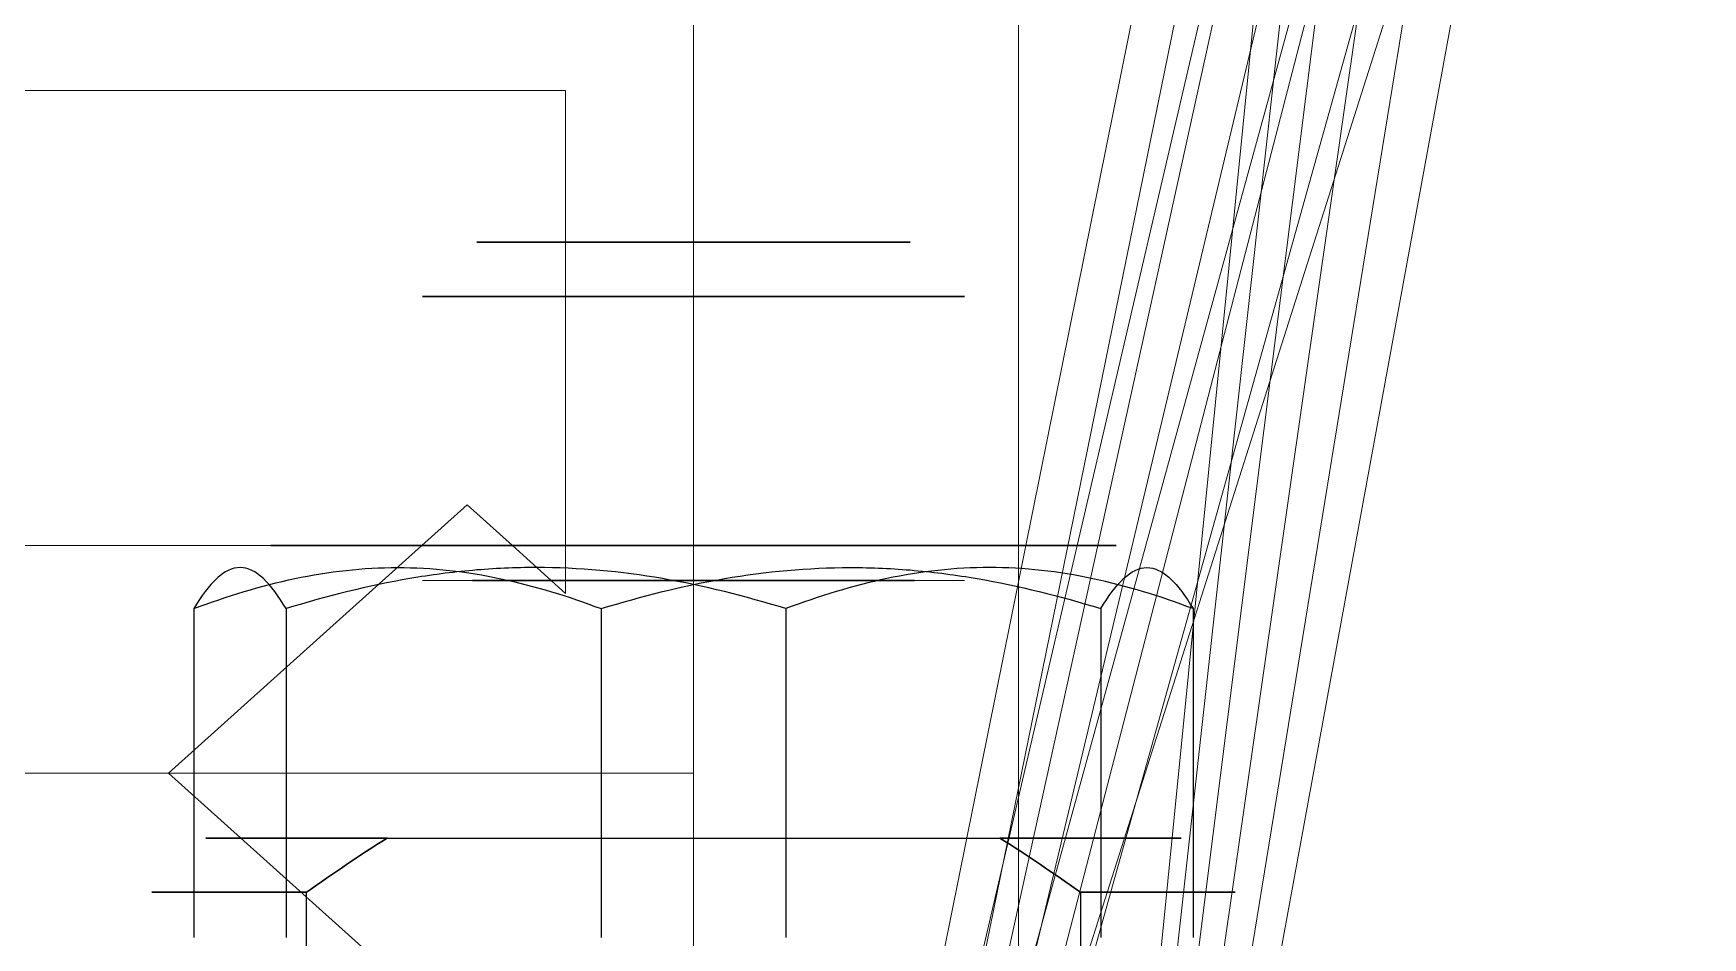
# Model space of a CAD drawing. Header units: millimetres. Extents: x -143 to 264, y -114 to 61.
# Drawn here: x 86.8 to 117.61, y -7.67 to 9.02 of the extents above; entities that cross this region are included whole.
import ezdxf
from ezdxf.lldxf.tags import DXFTag

# ---------------------------------------------------------------- set-up
doc = ezdxf.new("R2010")
doc.units = ezdxf.units.MM
doc.layers.add('1', color=7, linetype='Continuous', true_color=0xffffff)
doc.layers.add('3', color=7, linetype='Continuous', true_color=0xffffff)
tags = doc.linetypes.add('DASHED', pattern=[25.72, 12.86, -12.86]).pattern_tags.tags
tags[6:7] = [DXFTag(74, 4), DXFTag(75, 0), DXFTag(340, '0'), DXFTag(46, 0.0), DXFTag(50, 0.0), DXFTag(44, 0.0), DXFTag(45, 0.0)]
tags[4:5] = [DXFTag(74, 4), DXFTag(75, 0), DXFTag(340, '0'), DXFTag(46, 0.0), DXFTag(50, 0.0), DXFTag(44, 0.0), DXFTag(45, 0.0)]
tags = doc.linetypes.add('PHANTOM', pattern=[50.5, 18, -6.5, 6.5, -6.5, 6.5, -6.5]).pattern_tags.tags
tags[14:15] = [DXFTag(74, 4), DXFTag(75, 0), DXFTag(340, '0'), DXFTag(46, 0.0), DXFTag(50, 0.0), DXFTag(44, 0.0), DXFTag(45, 0.0)]
tags[12:13] = [DXFTag(74, 4), DXFTag(75, 0), DXFTag(340, '0'), DXFTag(46, 0.0), DXFTag(50, 0.0), DXFTag(44, 0.0), DXFTag(45, 0.0)]
tags[10:11] = [DXFTag(74, 4), DXFTag(75, 0), DXFTag(340, '0'), DXFTag(46, 0.0), DXFTag(50, 0.0), DXFTag(44, 0.0), DXFTag(45, 0.0)]
tags[8:9] = [DXFTag(74, 4), DXFTag(75, 0), DXFTag(340, '0'), DXFTag(46, 0.0), DXFTag(50, 0.0), DXFTag(44, 0.0), DXFTag(45, 0.0)]
tags[6:7] = [DXFTag(74, 4), DXFTag(75, 0), DXFTag(340, '0'), DXFTag(46, 0.0), DXFTag(50, 0.0), DXFTag(44, 0.0), DXFTag(45, 0.0)]
tags[4:5] = [DXFTag(74, 4), DXFTag(75, 0), DXFTag(340, '0'), DXFTag(46, 0.0), DXFTag(50, 0.0), DXFTag(44, 0.0), DXFTag(45, 0.0)]

# ---------------------------------------------------------------- blocks, each defined once
blk = doc.blocks.new('UG_SURFACE_001')
at = {"layer": '1', "color": 60, "linetype": 'Continuous', "lineweight": 18}
for points in [[(0, 143.749997), (0, 79.999998), (0, 83.499998, 12), (0, 159.999996, 12)], [(0, 159.999996, 12), (0, 83.499998, 12), (12.518727, 145.559579, 12), (12, 148.000002, 12)], [(13.985217, 143.541127, 12), (12.518727, 145.559579, 12), (0, 83.499998, 12)], [(0, 79.999998), (0, 143.749997), (13.833464, 143.749997), (13.985217, 143.541127)], [(13.985217, 143.541127), (16.145898, 142.293662), (0, 79.999998)], [(0, 83.499998, 12), (16.145898, 142.293662, 12), (13.985217, 143.541127, 12)], [(0, 83.499998, 12), (165.000007, 83.499998, 12), (21, 142.803848, 12), (18.62717, 142.032862, 12)], [(18.62717, 142.032862), (21, 142.803848), (44.25, 79.999998)], [(44.25, 79.999998), (0, 79.999998), (16.145898, 142.293662), (18.62717, 142.032862)], [(18.62717, 142.032862, 12), (16.145898, 142.293662, 12), (0, 83.499998, 12)]]:
    blk.add_3dface(points, dxfattribs=at)
blk = doc.blocks.new('stoika_4_BODY')
at = {"layer": '1', "color": 60, "linetype": 'Continuous', "lineweight": 18}
for p, q in [((0, 160), (0, 0)), ((0, 83.5, 12), (0, 160, 12))]:
    blk.add_line(p, q, dxfattribs=at)
blk.add_blockref('UG_SURFACE_001', (0, 0), dxfattribs=at)
blk = doc.blocks.new('UG_SURFACE_005')
at = {"layer": '1', "color": 252, "linetype": 'Continuous', "lineweight": 18}
for points in [[(0, 0, 13), (0, 76.499999, 13), (0, 79.999998), (0, 7.75)], [(0, 79.999998), (29.750001, 79.999998), (18.62717, 17.967131), (16.145898, 17.706338)], [(0, 7.75), (0, 79.999998), (13.985217, 16.458869), (12.518727, 14.44042)], [(16.145898, 17.706338), (13.985217, 16.458869), (0, 79.999998)], [(0, 76.499999, 13), (16.145898, 17.706338, 13), (18.62717, 17.967131, 13)], [(18.62717, 17.967131, 13), (95.5, 12, 13), (95.716134, 13.016841, 13), (0, 76.499999, 13)], [(0, 76.499999, 13), (96.327171, 13.857862, 13), (97.227454, 14.377641, 13)], [(0, 76.499999, 13), (13.985217, 16.458869, 13), (16.145898, 17.706338, 13)], [(95.716134, 13.016841, 13), (96.327171, 13.857862, 13), (0, 76.499999, 13)], [(12, 12, 13), (12.518727, 14.44042, 13), (0, 76.499999, 13), (0, 0, 13)], [(12.518727, 14.44042, 13), (13.985217, 16.458869, 13), (0, 76.499999, 13)], [(97.227454, 14.377641, 13), (98.261319, 14.486304, 13), (165.000007, 76.499999, 13), (0, 76.499999, 13)]]:
    blk.add_3dface(points, dxfattribs=at)
blk = doc.blocks.new('stoika_5_MODEL')
at = {"layer": '1', "color": 252, "linetype": 'Continuous', "lineweight": 18}
for p, q in [((0, 160), (0, 0)), ((0, 0, 13), (0, 76.5, 13))]:
    blk.add_line(p, q, dxfattribs=at)
blk.add_blockref('UG_SURFACE_005', (0, 0), dxfattribs=at)
blk = doc.blocks.new('UG_SURFACE_007')
at = {"layer": '1', "color": 60, "linetype": 'Continuous', "lineweight": 18}
for points in [[(165.000007, 79.999998, 9.5), (120.750003, 79.999998, 9.5), (145.145893, 17.706338, 9.5), (147.627175, 17.967131, 9.5)], [(147.627175, 17.967131), (145.145893, 17.706338), (120.750003, 79.999998), (158.999994, 79.999998)], [(147.627175, 17.967131, 9.5), (150.000006, 17.196152, 9.5), (165.000007, 79.999998, 9.5)], [(158.999994, 79.999998), (150.000006, 17.196152), (147.627175, 17.967131)], [(150.000006, 17.196152, 9.5), (151.854098, 15.526712, 9.5), (165.000007, 79.999998, 9.5)], [(158.999994, 79.999998), (151.854098, 15.526712), (150.000006, 17.196152)], [(165.000007, 7.75, 9.5), (165.000007, 79.999998, 9.5), (151.854098, 15.526712, 9.5), (152.868882, 13.24747, 9.5)], [(152.868882, 13.24747), (151.854098, 15.526712), (158.999994, 79.999998), (158.999994, 7.75)], [(158.999994, 79.999998), (165.000007, 79.999998), (165.000007, 7.75), (158.999994, 7.75)], [(165.000007, 79.999998, 9.5), (165.000007, 7.75, 9.5), (165.000007, 7.75), (165.000007, 79.999998)]]:
    blk.add_3dface(points, dxfattribs=at)
blk = doc.blocks.new('plohadka_pod_stoiku_4')
at = {"layer": '1', "color": 60, "linetype": 'Continuous', "lineweight": 18}
for p, q in [((165, 0), (165, 160)), ((165, 160, 9.5), (165, 0, 9.5))]:
    blk.add_line(p, q, dxfattribs=at)
blk.add_blockref('UG_SURFACE_007', (0, 0), dxfattribs=at)
blk = doc.blocks.new('UG_SURFACE_008')
at = {"layer": '1', "color": 60, "linetype": 'Continuous', "lineweight": 18}
for points in [[(6, 79.999998, 14.5), (0, 79.999998, 14.5), (0, 7.75, 14.5), (6, 7.75, 14.5)], [(18.62717, 17.967131), (16.145898, 17.706338), (0, 79.999998), (29.750001, 79.999998)], [(16.145898, 17.706338), (13.985217, 16.458869), (0, 79.999998)], [(13.985217, 16.458869), (12.518727, 14.44042), (0, 7.75), (0, 79.999998)], [(0, 79.999998), (0, 7.75), (0, 7.75, 14.5), (0, 79.999998, 14.5)], [(29.750001, 79.999998, 14.5), (6, 79.999998, 14.5), (16.145898, 17.706338, 14.5), (18.62717, 17.967131, 14.5)], [(6, 79.999998, 14.5), (13.985217, 16.458869, 14.5), (16.145898, 17.706338, 14.5)], [(6, 79.999998, 14.5), (12.518727, 14.44042, 14.5), (13.985217, 16.458869, 14.5)], [(12, 12, 14.5), (12.518727, 14.44042, 14.5), (6, 79.999998, 14.5), (6, 7.75, 14.5)]]:
    blk.add_3dface(points, dxfattribs=at)
blk = doc.blocks.new('plohadka_pod_stoiku_5')
at = {"layer": '1', "color": 60, "linetype": 'Continuous', "lineweight": 18}
for p, q in [((0, 0, 14.5), (0, 160, 14.5)), ((0, 160), (0, 0))]:
    blk.add_line(p, q, dxfattribs=at)
blk.add_blockref('UG_SURFACE_008', (0, 0), dxfattribs=at)
blk = doc.blocks.new('1009-m10x050')
at = {"layer": '1', "color": 81, "linetype": 'Continuous', "lineweight": 25, "extrusion": (0, 0, -1)}
blk.add_circle((0, 0, -49), 5, dxfattribs=at)
at = {"layer": '1', "color": 51, "linetype": 'DASHED', "lineweight": 13, "extrusion": (0, 0, -1)}
blk.add_circle((0, 0, -49), 4.08, dxfattribs=at)
at = {"layer": '1', "color": 81, "linetype": 'Continuous', "lineweight": 25}
blk.add_circle((0, 0, 50), 4, dxfattribs=at)
blk = doc.blocks.new('1039-m10')
at = {"layer": '1', "color": 110, "linetype": 'Continuous', "lineweight": 25}
for p, q in [((-4.907477, 8.5, 7.236665), (-4.907477, 8.5, 1.163335)), ((4.907477, 8.5, 7.236665), (4.907477, 8.5, 1.163335)), ((-9.814955, 0, 7.236665), (-9.814955, 0, 1.163335)), ((9.814955, 0, 7.236665), (9.814955, 0, 1.163335)), ((-4.907477, -8.5, 7.236665), (-4.907477, -8.5, 1.163335)), ((4.907477, -8.5, 7.236665), (4.907477, -8.5, 1.163335))]:
    blk.add_line(p, q, dxfattribs=at)
at = {"layer": '1', "color": 110, "linetype": 'Continuous', "lineweight": 25, "extrusion": (0, 0, -1)}
blk.add_circle((0, 0, -8.4), 7.799999999999994, dxfattribs=at)
at = {"layer": '1', "color": 110, "linetype": 'Continuous', "lineweight": 25}
for centre, radius in [((0, 0, 8.4), 5.200000000000006), ((0, 0, 7.753368), 4.08)]:
    blk.add_circle(centre, radius, dxfattribs=at)
at = {"layer": '1', "color": 51, "linetype": 'DASHED', "lineweight": 13}
blk.add_circle((0, 0, 7.753368), 5, dxfattribs=at)
at = {"layer": '1', "color": 110, "linetype": 'Continuous', "lineweight": 25, "extrusion": (0.8660254037844395, -0.4999999999999986, 3.336334170033242e-15)}
blk.add_open_spline([(-9.814954576223663, -2.79e-14, 7.236665433012827), (-9.414305670305078, 0.6939442610478496, 7.467980186695453), (-9.010735680620224, 1.392947987592062, 7.65862548002589), (-8.195178894279143, 2.805533777992417, 7.922731136433192), (-7.783129525715827, 3.519224219570753, 7.995320327747153), (-7.15729215766623, 4.603206338307851, 7.996117573838108), (-6.947698174203111, 4.966233766626719, 7.978372317214657), (-6.533099156826881, 5.684340329490485, 7.909175233684866), (-6.327189644804712, 6.040986066074602, 7.857793627622588), (-5.71312704675155, 7.104573684930424, 7.659385628885962), (-5.308625614403365, 7.805190717491861, 7.468268527182002), (-4.907477288111817, 8.50000000000005, 7.236665433012609)], degree=3, knots=[0, 0, 0, 0, 0.2500000000000002, 0.2500000000000002, 0.5000000000000002, 0.5000000000000002, 0.6250000000000002, 0.6250000000000002, 0.7500000000000001, 0.7500000000000001, 1, 1, 1, 1], dxfattribs=at)
at = {"layer": '1', "color": 110, "linetype": 'Continuous', "lineweight": 25, "extrusion": (-1.80984723424335e-15, -1, 3.653663198133894e-16)}
blk.add_open_spline([(-4.907477288111845, 8.500000000000018, 7.23666543301243), (-4.108823506140211, 8.500000000000018, 7.46721692101775), (-3.291149165191102, 8.500000000000016, 7.66047592950721), (-1.652383931420122, 8.50000000000001, 7.924666539089405), (-0.8282148153062916, 8.50000000000001, 7.995943263274683), (0.8313564893493893, 8.500000000000007, 7.995766192256476), (1.672286950292904, 8.500000000000007, 7.922413428389717), (3.310549040527564, 8.500000000000002, 7.656369685239817), (4.114166301317055, 8.500000000000004, 7.465674588900937), (4.907477288111816, 8.5, 7.236665433012416)], degree=3, knots=[0, 0, 0, 0, 0.2499999999999999, 0.2499999999999999, 0.4999999999999998, 0.4999999999999998, 0.7499999999999999, 0.7499999999999999, 1, 1, 1, 1], dxfattribs=at)
at = {"layer": '1', "color": 110, "linetype": 'Continuous', "lineweight": 25, "extrusion": (0.8660254037844387, 0.4999999999999997, 0)}
blk.add_open_spline([(4.907477288111788, 8.500000000000052, 7.236665433012824), (5.308126194030376, 7.806055738952174, 7.467980186695454), (5.711696183715229, 7.107052012407961, 7.658625480025893), (6.527252970056312, 5.694466222007605, 7.922731136433202), (6.939302338619629, 4.980775780429268, 7.995320327747161), (7.565139706669232, 3.896793661692171, 7.996117573838116), (7.774733690132351, 3.533766233373301, 7.978372317214669), (8.189332707508582, 2.815659670509535, 7.909175233684876), (8.395242219530754, 2.459013933925418, 7.8577936276226), (9.00930481758392, 1.395426315069594, 7.65938562888598), (9.413806249932101, 0.6948092825081539, 7.468268527182022), (9.81495457622365, -3.01e-14, 7.236665433012626)], degree=3, knots=[0, 0, 0, 0, 0.2499999999999997, 0.2499999999999997, 0.4999999999999994, 0.4999999999999994, 0.6249999999999994, 0.6249999999999994, 0.7499999999999994, 0.7499999999999994, 1, 1, 1, 1], dxfattribs=at)
at = {"layer": '1', "color": 110, "linetype": 'Continuous', "lineweight": 25, "extrusion": (0.8660254037844402, 0.4999999999999974, 9.532383342952108e-16)}
blk.add_open_spline([(-4.907477288111816, -8.500000000000034, 7.236665433012825), (-5.308126194030402, -7.806055738952155, 7.467980186695454), (-5.711696183715251, -7.107052012407943, 7.658625480025893), (-6.527252970056331, -5.694466222007585, 7.922731136433204), (-6.939302338619644, -4.980775780429247, 7.995320327747158), (-7.565139706669245, -3.896793661692152, 7.996117573838116), (-7.774733690132359, -3.533766233373281, 7.978372317214665), (-8.189332707508592, -2.815659670509514, 7.909175233684873), (-8.395242219530763, -2.459013933925398, 7.857793627622597), (-9.00930481758392, -1.395426315069574, 7.659385628885979), (-9.413806249932103, -0.6948092825081335, 7.468268527182021), (-9.81495457622365, 5.2e-14, 7.236665433012625)], degree=3, knots=[0, 0, 0, 0, 0.25, 0.25, 0.5, 0.5, 0.625, 0.625, 0.75, 0.75, 1, 1, 1, 1], dxfattribs=at)
at = {"layer": '1', "color": 110, "linetype": 'Continuous', "lineweight": 25, "extrusion": (0.8660254037844379, -0.5000000000000016, -4.766191671475966e-15)}
blk.add_open_spline([(9.814954576223663, 5.08e-14, 7.236665433012828), (9.414305670305074, -0.693944261047829, 7.467980186695457), (9.010735680620217, -1.392947987592043, 7.658625480025899), (8.195178894279126, -2.805533777992402, 7.922731136433209), (7.783129525715806, -3.519224219570742, 7.995320327747167), (7.157292157666201, -4.603206338307843, 7.996117573838127), (6.94769817420308, -4.966233766626712, 7.978372317214673), (6.533099156826843, -5.68434032949048, 7.90917523368488), (6.327189644804672, -6.040986066074597, 7.857793627622602), (5.713127046751507, -7.104573684930426, 7.659385628885985), (5.308625614403318, -7.805190717491867, 7.468268527182021), (4.907477288111764, -8.500000000000052, 7.236665433012623)], degree=3, knots=[0, 0, 0, 0, 0.2500000000000001, 0.2500000000000001, 0.5000000000000001, 0.5000000000000001, 0.6250000000000001, 0.6250000000000001, 0.7500000000000002, 0.7500000000000002, 1, 1, 1, 1], dxfattribs=at)
at = {"layer": '1', "color": 110, "linetype": 'Continuous', "lineweight": 25, "extrusion": (-3.800679191911039e-15, -1, 1.703083156118185e-15)}
blk.add_open_spline([(4.907477288111783, -8.500000000000021, 7.236665433012416), (4.114166301317022, -8.500000000000018, 7.465674588900939), (3.31054904052753, -8.500000000000016, 7.656369685239818), (1.672286950292874, -8.500000000000009, 7.922413428389721), (0.8313564893493619, -8.500000000000004, 7.995766192256478), (-0.8282148153063144, -8.499999999999998, 7.995943263274691), (-1.652383931420142, -8.499999999999993, 7.924666539089412), (-3.291149165191118, -8.49999999999999, 7.660475929507221), (-4.108823506140223, -8.49999999999999, 7.46721692101776), (-4.907477288111857, -8.499999999999984, 7.236665433012444)], degree=3, knots=[0, 0, 0, 0, 0.25, 0.25, 0.5, 0.5, 0.75, 0.75, 1, 1, 1, 1], dxfattribs=at)
at = {"layer": '3', "color": 51, "linetype": 'Continuous', "lineweight": 13}
for p, q in [((0, 25.5, 16.8), (0, 3.672, 16.8)), ((0, 15.074613, 4.2), (0, 7.8)), ((0, 15.074613, 4.2), (0, 7.8, 8.4)), ((0, 7.8, 8.4), (0, 6.5, 9.150555)), ((0, 5.2, 8.4), (0, 6.5, 9.150555)), ((0, 5.2, 8.4), (0, 3.672, 7.517809)), ((0, 3.672, 7.517809), (0, 3.672, 16.8))]:
    blk.add_line(p, q, dxfattribs=at)
at = {"layer": '3', "color": 51, "linetype": 'PHANTOM', "lineweight": 13}
for p, q in [((0, 25.5, 4.2), (0, 0, 4.2)), ((0, 7.8, 8.4), (0, 25.5, 8.4)), ((0, 7.8, 8.4), (0, 5.2, 8.4))]:
    blk.add_line(p, q, dxfattribs=at)
blk = doc.blocks.new('3047-02_d8x33')
at = {"layer": '1', "color": 21, "linetype": 'Continuous', "lineweight": 25}
for p, q in [((-7.141428, 7), (-7.141428, 7, -3)), ((-5.656854, 7, -4), (5.656854, 7, -4)), ((7.141428, 7, -3), (7.141428, 7)), ((-7.141428, -7), (-7.141428, -7, -3)), ((-5.656854, -7, -4), (5.656854, -7, -4)), ((7.141428, -7, -3), (7.141428, -7))]:
    blk.add_line(p, q, dxfattribs=at)
for start, end in [(135.572996, 224.427004), (315.572996, 44.427004)]:
    blk.add_arc((0, 0, -3), 10, start, end, dxfattribs=at)
at = {"layer": '1', "color": 21, "linetype": 'Continuous', "lineweight": 25, "extrusion": (0, 0, -1)}
for start, end in [(308.942441, 51.057559), (128.942441, 231.057559)]:
    blk.add_arc((0, 0, 4), 9.000000000000002, start, end, dxfattribs=at)
at = {"layer": '1', "color": 21, "linetype": 'Continuous', "lineweight": 25, "extrusion": (0, 1, 0)}
for points in [[(-5.656854249492381, 7, -4), (-6.162263358262418, 7, -3.682330481702451), (-6.655696603849348, 7, -3.346881906151416), (-7.141428428542849, 7, -3)], [(7.14142842854285, 7, -3), (6.655696603849348, 7, -3.346881906151416), (6.162263358262418, 7, -3.68233048170245), (5.656854249492381, 7, -4)], [(-7.14142842854285, -7, -3), (-6.655696603849348, -7, -3.346881906151416), (-6.162263358262418, -7, -3.68233048170245), (-5.656854249492381, -7, -4)], [(5.656854249492381, -7, -4), (6.162263358262418, -7, -3.682330481702451), (6.655696603849348, -7, -3.346881906151416), (7.141428428542849, -7, -3)]]:
    blk.add_open_spline(points, degree=3, dxfattribs=at)

msp = doc.modelspace()

# ---------------------------------------------------------------- block references
at = {"layer": '1', "color": 172, "linetype": 'Continuous', "lineweight": 18}
msp.add_blockref('stoika_4_BODY', (98.980148, -114.332485, -77.108293), dxfattribs=at)
at = {"layer": '1', "color": 132, "linetype": 'Continuous', "lineweight": 18, "extrusion": (0, 0, -1), "rotation": 180}
msp.add_blockref('stoika_5_MODEL', (-98.980148, 45.667515, 241.108293), dxfattribs=at)
at = {"layer": '1', "color": 172, "linetype": 'Continuous', "lineweight": 18, "rotation": 180}
msp.add_blockref('plohadka_pod_stoiku_4', (263.980148, 45.667515, -86.608293), dxfattribs=at)
at = {"layer": '1', "color": 172, "linetype": 'Continuous', "lineweight": 18, "extrusion": (0, 0, -1), "rotation": 180}
msp.add_blockref('plohadka_pod_stoiku_5', (-98.980148, 45.667515, 226.608293), dxfattribs=at)
at = {"layer": '1', "color": 172, "linetype": 'Continuous', "lineweight": 18, "extrusion": (0, 1, 0)}
for name, p, rotation in [('1039-m10', (-98.980148, -29.108293, -8.832485), 220), ('1039-m10', (-98.980148, 18.891707, -8.832485), 220), ('1009-m10x050', (-98.980148, -29.108293, -44.832485), 180), ('1009-m10x050', (-98.980148, 18.891707, -44.832485), 180)]:
    msp.add_blockref(name, p, dxfattribs=dict(at, rotation=rotation))
at = {"layer": '1', "color": 172, "linetype": 'Continuous', "lineweight": 18, "extrusion": (0, -1, 0)}
for p in [(98.980148, -294.108293, 9.832485), (98.980148, -344.108293, 9.832485)]:
    msp.add_blockref('3047-02_d8x33', p, dxfattribs=at)

doc.saveas('drawing.dxf')
